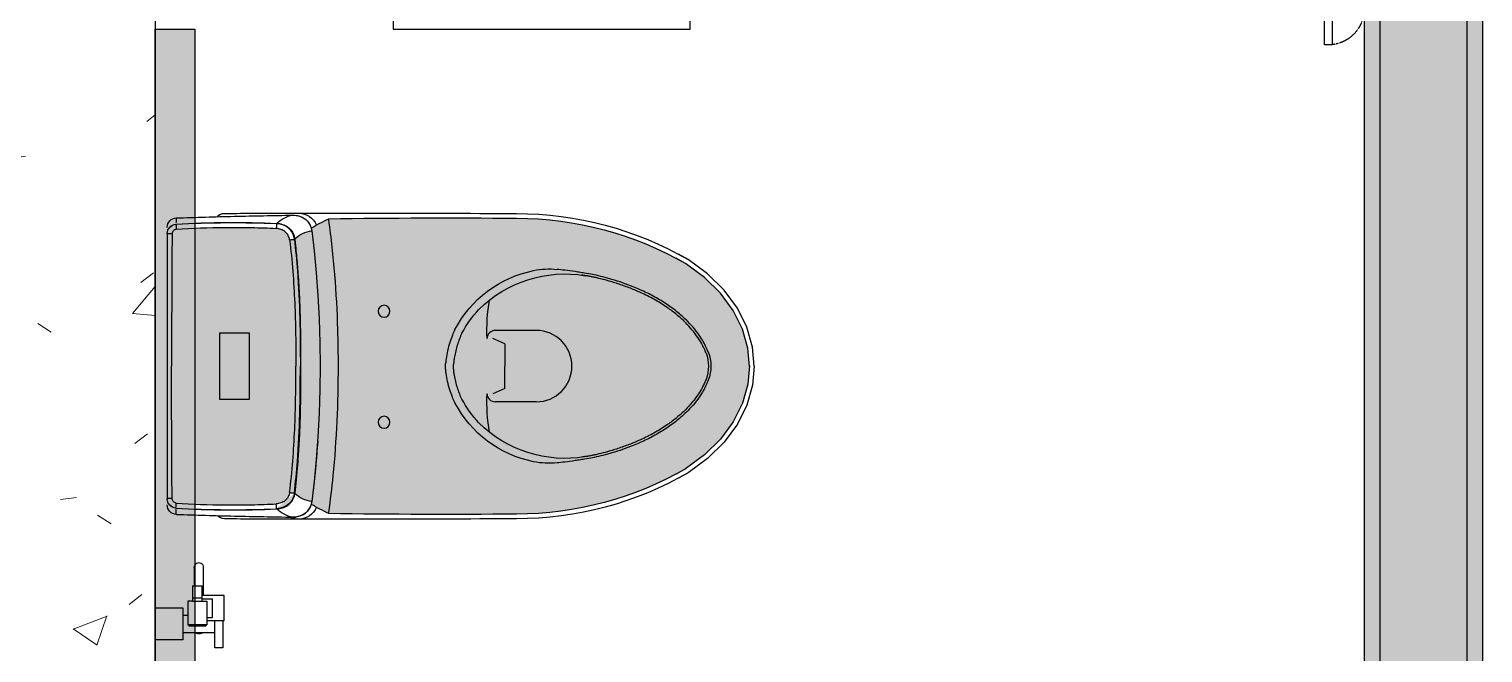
# Model space of a CAD drawing. Header units: millimetres. Extents: x 138979 to 257434, y 2210 to 57479.
# Drawn here: x 212987 to 214821, y 27006 to 27792 of the extents above; entities that cross this region are included whole.
import ezdxf

# ---------------------------------------------------------------- set-up
doc = ezdxf.new("R2010")
doc.units = ezdxf.units.MM
doc.linetypes.add('TYPE E1$0$TYPE D_662SQFT$0$DASHED2', pattern=[9.525, 6.35, -3.175])
for name, color, linetype in [('GAR-FFE', 1, 'Continuous'), ('GAR-Sanitary Ware', 8, 'Continuous'), ('TYPE E1$0$TYPE D_662SQFT$0$A-_DOOR----_E-', 32, 'Continuous')]:
    doc.layers.add(name, color=color, linetype=linetype)
doc.layers.add('WALL-FILL-4', color=254, linetype='Continuous', lineweight=9)
doc.layers.add('WALL-RETCUT-1', color=1, linetype='Continuous', lineweight=25)

# ---------------------------------------------------------------- blocks, each defined once
blk = doc.blocks.new('*U184')
at = {"layer": 'TYPE E1$0$TYPE D_662SQFT$0$A-_DOOR----_E-', "color": 9}
for p, q in [((0, 0), (0, -10)), ((850, 0), (850, -10))]:
    blk.add_line(p, q, dxfattribs=at)
at = {"layer": 'TYPE E1$0$TYPE D_662SQFT$0$A-_DOOR----_E-', "color": 8}
for p, q in [((50, -5), (40, -5)), ((45, -10), (45, 0))]:
    blk.add_line(p, q, dxfattribs=at)
at = {"layer": 'TYPE E1$0$TYPE D_662SQFT$0$A-_DOOR----_E-', "color": 4}
blk.add_lwpolyline([(50, -50), (50, 800), (40, 800), (40, -50), (50, -50)], dxfattribs=at)
at = {"layer": 'TYPE E1$0$TYPE D_662SQFT$0$A-_DOOR----_E-', "color": 8}
for points in [[(40, 734), (0, 734), (0, 716), (40, 716), (40, 734)], [(50, 91), (118, 91), (118, 734), (50, 734)], [(50, 109), (100, 109), (100, 716), (50, 716)], [(40, 109), (32, 109), (32, 91), (40, 91), (40, 109)]]:
    blk.add_lwpolyline(points, dxfattribs=at)
at = {"layer": 'TYPE E1$0$TYPE D_662SQFT$0$A-_DOOR----_E-', "color": 8, "linetype": 'TYPE E1$0$TYPE D_662SQFT$0$DASHED2', "ltscale": 0.1}
blk.add_arc((45, -5), 805, 0, 90, dxfattribs=at)
at = {"layer": 'TYPE E1$0$TYPE D_662SQFT$0$A-_DOOR----_E-', "color": 8, "linetype": 'TYPE E1$0$TYPE D_662SQFT$0$DASHED2', "ltscale": 0.05}
blk.add_arc((45, -5), 45, 180, 270, dxfattribs=at)
blk = doc.blocks.new('Hand Spray Bidet')
at = {"layer": 'GAR-Sanitary Ware'}
for p, q in [((223939, 21045.2), (223939.2, 21046.7)), ((223939, 21045.1), (223939, 21045.2)), ((223939, 21044.9), (223939, 21045.1)), ((223939, 21044.9), (223939, 21044.9)), ((223939, 21009.9), (223939, 21044.9)), ((223939.2, 21046.7), (223939.8, 21048.2)), ((223939.8, 21048.2), (223940.7, 21049.4)), ((223940.7, 21049.4), (223942, 21050.3)), ((223942, 21050.3), (223943.4, 21050.9)), ((223943.4, 21050.9), (223945, 21051.1)), ((223945, 21051.1), (223946.5, 21050.9)), ((223946.5, 21050.9), (223948, 21050.3)), ((223948, 21050.3), (223949.2, 21049.4)), ((223949.2, 21049.4), (223950.2, 21048.2)), ((223950.2, 21048.2), (223950.8, 21046.7)), ((223950.8, 21046.7), (223951, 21045.2)), ((223951, 21045.1), (223951, 21045.2)), ((223951, 21044.9), (223951, 21045.1)), ((223951, 21044.9), (223951, 21044.9)), ((223951, 21044.9), (223951, 21022)), ((223951, 21022), (223941, 21022)), ((223941, 21009.9), (223941, 21022)), ((223953, 21022), (223951, 21022)), ((223953, 21022), (223953, 21006.9)), ((223913, 21009.9), (223939, 21009.9)), ((223913, 20977.9), (223913, 21009.9)), ((223941, 21005.6), (223928, 21005.6)), ((223928, 20982.3), (223928, 21005.6)), ((223935, 21002.9), (223935, 20982.3)), ((223941, 21002.9), (223935, 21002.9)), ((223939, 21009.9), (223941, 21009.9)), ((223941, 21006.9), (223941, 21009.9)), ((223953, 21006.9), (223941, 21006.9)), ((223941, 21005.6), (223941, 21006.9)), ((223941, 21002.9), (223941, 21005.6)), ((223953, 21002.9), (223941, 21002.9)), ((223953, 21006.9), (223953, 21002.9)), ((223953, 21002.9), (223959, 21002.9)), ((223959, 21002.9), (223959, 20984.9)), ((223959, 20984.9), (223965, 20984.9)), ((223959, 20984.9), (223959, 20972.9)), ((223965, 20994), (224000, 20994)), ((223965, 20984.9), (223965, 20994)), ((223965, 20962.9), (223965, 20984.9)), ((224000, 20953.9), (224000, 20994)), ((223913, 20977.9), (223915, 20977.9)), ((223915, 20977.9), (223925, 20977.9)), ((223915, 20977.9), (223915, 20944.1)), ((223925, 20977.9), (223935, 20977.9)), ((223925, 20962.9), (223925, 20977.9)), ((223935, 20982.3), (223928, 20982.3)), ((223935, 20982.3), (223935, 20977.9)), ((223935, 20977.9), (223935, 20972.9)), ((223935, 20972.9), (223936.4, 20972.9)), ((223936.4, 20972.9), (223936.4, 20971.9)), ((223936.4, 20972.9), (223957.6, 20972.9)), ((223957.6, 20971.9), (223936.4, 20971.9)), ((223957.6, 20972.9), (223957.6, 20971.9)), ((223959, 20972.9), (223957.6, 20972.9)), ((223925, 20962.9), (223940.4, 20962.9)), ((223925, 20944.1), (223925, 20962.9)), ((223941.9, 20962.3), (223940.4, 20962.9)), ((223940.4, 20962.9), (223949.6, 20962.9)), ((223943, 20962.2), (223941.9, 20962.3)), ((223943, 20962.2), (223943.4, 20962)), ((223945, 20961.9), (223943, 20962.2)), ((223943.4, 20962), (223945, 20961.8)), ((223946.9, 20962.2), (223945, 20961.9)), ((223945, 20961.8), (223946.5, 20962)), ((223946.5, 20962), (223946.9, 20962.2)), ((223948.1, 20962.3), (223946.9, 20962.2)), ((223949.6, 20962.9), (223948.1, 20962.3)), ((223949.6, 20962.9), (223965, 20962.9)), ((223965, 20953.9), (223965, 20962.9)), ((223965, 20953.9), (224000, 20953.9)), ((223915, 20944.1), (223925, 20944.1))]:
    blk.add_line(p, q, dxfattribs=at)
blk = doc.blocks.new('WC01')
at = {"layer": 'GAR-Sanitary Ware', "true_color": 0xffffff}
h = blk.add_hatch(color=7, dxfattribs=at)
h.dxf.hatch_style = 1
edge = h.paths.add_edge_path()
edge.add_line((189492.7, 49801.3), (189490.7, 49824))
edge.add_line((189490.7, 49824), (189484, 49848.2))
edge.add_line((189484, 49848.2), (189472.3, 49871.5))
edge.add_line((189472.3, 49871.5), (189456.1, 49893.2))
edge.add_line((189456.1, 49893.2), (189435.9, 49913.1))
edge.add_line((189435.9, 49913.1), (189412.1, 49930.8))
edge.add_line((189412.1, 49930.8), (189404.2, 49935.2))
edge.add_arc((189199.2, 49562.1), 425.7, 61.2156, 90.0774)
edge.add_arc((189110.6, 40119.5), 9868.8, 89.48862, 90.86256)
edge.add_arc((189048, 49794.2), 211.2, 114.0114, 120.8111)
edge.add_spline(control_points=[(188939.8, 49975.6), (188939.9, 49975.2), (188940, 49974.7), (188940.1, 49974.3)], knot_values=[28.112997, 28.112997, 28.112997, 28.112997, 29.442519, 29.442519, 29.442519, 29.442519], degree=3, periodic=0)
edge.add_arc((188916.1, 49968.9), 24.6, 10.9365, 13.6151, ccw=False)
edge.add_line((188940.3, 49973.5), (188940.3, 49973.4))
edge.add_line((188940.3, 49973.4), (188940.5, 49972))
edge.add_arc((188944.3, 49937), 35.3, 96.1446, 136.7122)
edge.add_spline(control_points=[(188896, 49981.1), (188898.7, 49981), (188904.2, 49979.9), (188911.4, 49975.8), (188916.7, 49969.3), (188918.3, 49964), (188918.6, 49961.3)], knot_values=[0.000031, 0.000031, 0.000031, 0.000031, 0.250007, 0.499981, 0.749744, 0.99964, 0.99964, 0.99964, 0.99964], degree=3, periodic=0)
edge.add_spline(control_points=[(188918.6, 49961.3), (188918.4, 49961.3), (188917.7, 49961.2), (188916.4, 49961.1), (188914.6, 49960.9), (188913.2, 49960.7), (188912.5, 49960.6)], knot_values=[0, 0, 0, 0, 0.099352, 0.319844, 0.633392, 1, 1, 1, 1], degree=3, periodic=0)
edge.add_spline(control_points=[(188912.5, 49960.6), (188912.2, 49962.6), (188911, 49966.5), (188907, 49971.2), (188901.7, 49974.1), (188897.7, 49974.8), (188895.7, 49974.9)], knot_values=[0, 0, 0, 0, 0.249849, 0.499542, 0.749571, 1, 1, 1, 1], degree=3, periodic=0)
edge.add_spline(control_points=[(188895.7, 49974.9), (188885.6, 49975.6), (188865.2, 49976.3), (188820.4, 49976.4), (188789.8, 49975.7), (188769.5, 49973.9)], knot_values=[0, 0, 0, 0, 0.250022, 0.500064, 1, 1, 1, 1], degree=3, periodic=0)
edge.add_spline(control_points=[(188769.5, 49973.9), (188768.2, 49973.8), (188765.5, 49972.5), (188764.4, 49969.7), (188764.4, 49968.4)], knot_values=[0, 0, 0, 0, 0.499966, 1, 1, 1, 1], degree=3, periodic=0)
edge.add_spline(control_points=[(188764.4, 49968.4), (188763.7, 49912.7), (188763.7, 49857), (188763.7, 49801.3)], knot_values=[0, 0, 0, 0, 1, 1, 1, 1], degree=3, periodic=0)
edge.add_spline(control_points=[(188763.7, 49801.3), (188763.7, 49745.7), (188763.7, 49690), (188764.4, 49634.3)], knot_values=[0, 0, 0, 0, 1, 1, 1, 1], degree=3, periodic=0)
edge.add_spline(control_points=[(188764.4, 49634.3), (188764.4, 49633), (188765.5, 49630.2), (188768.2, 49628.9), (188769.5, 49628.8)], knot_values=[0, 0, 0, 0, 0.500034, 1, 1, 1, 1], degree=3, periodic=0)
edge.add_spline(control_points=[(188769.5, 49628.8), (188789.8, 49627), (188820.4, 49626.3), (188865.2, 49626.4), (188885.6, 49627.1), (188895.7, 49627.7)], knot_values=[0, 0, 0, 0, 0.499936, 0.749978, 1, 1, 1, 1], degree=3, periodic=0)
edge.add_spline(control_points=[(188895.7, 49627.7), (188897.7, 49627.9), (188901.7, 49628.6), (188907, 49631.5), (188911, 49636.2), (188912.2, 49640.1), (188912.5, 49642.1)], knot_values=[0, 0, 0, 0, 0.250429, 0.500458, 0.750151, 1, 1, 1, 1], degree=3, periodic=0)
edge.add_spline(control_points=[(188912.5, 49642.1), (188913.2, 49642), (188914.6, 49641.8), (188916.4, 49641.6), (188917.7, 49641.5), (188918.4, 49641.4), (188918.6, 49641.4)], knot_values=[0, 0, 0, 0, 0.366608, 0.680156, 0.900648, 1, 1, 1, 1], degree=3, periodic=0)
edge.add_line((188919, 49641.4), (188919, 49641.2))
edge.add_arc((188944.3, 49665.7), 35.3, 224.1604, 263.8554)
edge.add_line((188940.5, 49630.7), (188940.3, 49629.3))
edge.add_line((188940.3, 49629.3), (188939.7, 49627.1))
edge.add_arc((189048, 49808.5), 211.2, 239.1754, 245.9828)
edge.add_arc((189110.6, 59483.2), 9868.8, 269.13733, 270.51138)
edge.add_arc((189199.2, 50040.6), 425.7, 269.9226, 298.7844)
edge.add_line((189404.2, 49667.4), (189412.1, 49671.9))
edge.add_line((189412.1, 49671.9), (189435.9, 49689.6))
edge.add_line((189435.9, 49689.6), (189456.1, 49709.5))
edge.add_line((189456.1, 49709.5), (189472.3, 49731.2))
edge.add_line((189472.3, 49731.2), (189484, 49754.5))
edge.add_line((189484, 49754.5), (189490.7, 49778.7))
edge.add_line((189490.7, 49778.7), (189492.7, 49801.3))
at = {"layer": 'GAR-Sanitary Ware'}
for p, q in [((188916.4, 49991.7), (188916.4, 49991.7)), ((188916.4, 49991.7), (188916.4, 49991.7)), ((188758.1, 49634.2), (188758.1, 49968.5)), ((188896.3, 49981.4), (188896.3, 49981.4)), ((188898.2, 49981.2), (188896.3, 49981.4)), ((188940.5, 49972), (188940.5, 49972)), ((188918.6, 49961.3), (188919, 49961.5)), ((188919, 49961.5), (188918.8, 49962.7)), ((188921.3, 49939.2), (188919, 49961.5)), ((188919, 49961.5), (188919, 49961.5)), ((188925.8, 49861.8), (188925.9, 49858.2)), ((189223.7, 49846.3), (189171.8, 49846.3)), ((188926.4, 49832.4), (188926.4, 49828.7)), ((189184.3, 49829.4), (189169.1, 49836.3)), ((189184.3, 49829.4), (189184.3, 49801.3)), ((188926.5, 49803.4), (188926.5, 49801.3)), ((188926.5, 49798.7), (188926.5, 49801.3)), ((189184.3, 49773.3), (189184.3, 49801.3)), ((189184.3, 49773.3), (189169.1, 49766.3)), ((189223.7, 49756.3), (189171.8, 49756.3)), ((188918.6, 49641.4), (188919, 49641.2)), ((188918.8, 49640), (188919, 49641.2)), ((188919, 49641.2), (188919, 49641.2)), ((188896.3, 49621.3), (188898.2, 49621.5)), ((188896.3, 49621.3), (188896.3, 49621.3)), ((188940.5, 49630.7), (188940.5, 49630.7))]:
    blk.add_line(p, q, dxfattribs=at)
for points in [[(188940.5, 49972), (188940.3, 49973.4), (188939.5, 49976.4), (188938.4, 49979.2), (188936.9, 49981.7), (188935.2, 49984.1), (188933.1, 49986.1), (188930.7, 49987.9), (188928, 49989.3), (188925, 49990.5), (188921.8, 49991.2), (188918.3, 49991.6), (188916.4, 49991.7)], [(188918.8, 49962.7), (188918.2, 49965.5), (188917.1, 49968.2), (188915.8, 49970.7), (188914.2, 49973), (188912.2, 49975.1), (188910, 49976.9), (188907.4, 49978.4), (188904.6, 49979.7), (188901.5, 49980.6), (188898.2, 49981.2)], [(188951, 49801.3), (188950.7, 49830.6), (188949.8, 49860.8), (188948.3, 49890.3), (188946.2, 49918.9), (188943.5, 49946.7), (188940.5, 49972)], [(188926.5, 49801.3), (188926.4, 49830), (188925.9, 49859.3), (188924.9, 49887.2), (188923.4, 49913.9), (188921.3, 49939.2)], [(189492.7, 49800.8), (189490.7, 49824), (189484, 49848.2), (189472.3, 49871.5), (189456.1, 49893.2), (189435.9, 49913.1), (189412.1, 49930.8), (189400.3, 49937.5)], [(189498.7, 49801.3), (189496.7, 49825.1), (189489.6, 49850.4), (189477.5, 49874.6), (189460.7, 49897.2), (189439.8, 49917.7), (189415.4, 49935.9), (189403.2, 49942.7)], [(188919, 49641.2), (188921.3, 49663.5), (188923.4, 49688.8), (188924.9, 49715.5), (188925.9, 49743.4), (188926.4, 49772.7), (188926.5, 49801.3)], [(188940.5, 49630.7), (188943.5, 49655.9), (188946.2, 49683.7), (188948.3, 49712.4), (188949.8, 49741.8), (188950.7, 49772.1), (188951, 49801.3)], [(189492.7, 49801.9), (189490.7, 49778.7), (189484, 49754.5), (189472.3, 49731.2), (189456.1, 49709.5), (189435.9, 49689.6), (189412.1, 49671.9), (189400.3, 49665.2)], [(189498.7, 49801.3), (189496.7, 49777.6), (189489.6, 49752.3), (189477.5, 49728.1), (189460.7, 49705.5), (189439.8, 49685), (189415.4, 49666.8), (189403.2, 49660)], [(188898.2, 49621.5), (188901.5, 49622), (188904.6, 49623), (188907.4, 49624.3), (188910, 49625.8), (188912.2, 49627.6), (188914.2, 49629.7), (188915.8, 49632), (188917.1, 49634.5), (188918.2, 49637.2), (188918.8, 49640)], [(188916.4, 49611), (188918.3, 49611.1), (188921.8, 49611.4), (188925, 49612.2), (188928, 49613.4), (188930.7, 49614.8), (188933.1, 49616.6), (188935.2, 49618.6), (188936.9, 49620.9), (188938.4, 49623.5), (188939.5, 49626.3), (188940.3, 49629.3), (188940.5, 49630.7)]]:
    blk.add_lwpolyline(points, dxfattribs=at)
blk.add_lwpolyline([(188862.1, 49759.8), (188824.1, 49759.8), (188824.1, 49842.8), (188862.1, 49842.8)], close=True, dxfattribs=at)
for centre in [(189031.7, 49872.1), (189031.7, 49732.1)]:
    blk.add_circle(centre, 7.5, dxfattribs=at)
for centre, radius, start, end in [((188770.1, 49976.3), 12, 91.739, 180.0015), ((188830.6, 49981.9), 12, 91.4337, 139.4934), ((188997, -20660.6), 70654.8, 90.069561, 90.135232), ((188997, -20660.6), 70654.8, 89.836468, 90.135232), ((188922.4, 49955.3), 36.9, 99.4219, 134.9411), ((188911.3, 49971.1), 23, 60.0887, 90.0696), ((188916.8, 49961.4), 30.3, 86.251, 90.8088), ((188916.8, 49961.4), 30.3, 86.251, 90.8088), ((188924, 49969.9), 24.2, 22.8663, 88.4784), ((189048, 49794.2), 211.2, 114.0114, 120.8194), ((189110.6, 40119.5), 9868.8, 89.4888, 90.86256), ((189199.2, 49562.1), 431.7, 59.9597, 90.0733), ((189199.2, 49562.1), 425.7, 59.9597, 90.0733), ((188770.1, 49968.5), 12, 94.3894, 179.2495), ((188770.1, 49968.3), 12, 94.394, 180.0077), ((188770, 49968.5), 11.9, 179.2583, 179.9969), ((188856.3, 49969.2), 87.9, 172.6413, 172.7719), ((188930.8, 49939.4), 54.3, 129.3644, 129.8047), ((188894.8, 49952.1), 29.4, 82.7114, 87.095), ((188944.3, 49937), 35.3, 96.1631, 135.8394), ((188916.1, 49968.9), 24.6, 7.4152, 12.7836), ((187798.7, 49823.4), 1151.5, 6.6848, 7.4186), ((188895.8, 49958.8), 23.4, 6.7291, 11.7411), ((188057.5, 49860.1), 867.4, 6.5075, 6.7134), ((188013.3, 49855.2), 911.9, 5.394, 6.4997), ((187774.5, 49820.5), 1175.8, 6.228, 6.6857), ((187755.8, 49818.5), 1194.6, 5.8114, 6.2281), ((187956, 49849.7), 969.4, 5.0225, 5.4009), ((187892.8, 49844.2), 1032.9, 4.0751, 5.0161), ((187728.3, 49815.7), 1222.2, 5.0097, 5.8099), ((187819.2, 49838.9), 1106.6, 3.724, 4.0813), ((187713.8, 49832.3), 1212.3, 2.6558, 3.7124), ((187698.5, 49813.1), 1252.2, 4.5564, 5.011), ((187668.2, 49810.7), 1282.6, 3.8166, 4.5553), ((189248.3, 49781.2), 143.4, 101.2079, 152.5152), ((189259.7, 49764), 153.6, 80.4064, 134.9083), ((189240.1, 49823.8), 100, 84.3248, 101.3259), ((187598.4, 49826.6), 1327.9, 2.4769, 2.6681), ((187460.2, 49821), 1466.2, 1.5953, 2.4648), ((189398.1, 49846.4), 236.6, 170.6903, 182.4296), ((187061.4, 49810.5), 1865.1, 0.6732, 1.4648), ((189248.3, 49781.2), 133.4, 136.6614, 152.5152), ((186314.1, 49802.4), 2612.4, 0.0217, 0.5751), ((189394, 49801.3), 47, 339.0961, 20.9039), ((189394, 49801.3), 50, 339.0961, 20.9039), ((189139.2, 49801.3), 30, 173.6199, 186.3801), ((189139.2, 49801.3), 20, 173.6199, 186.3801), ((186263.4, 49800.4), 2663.1, 359.5042, 359.964), ((187045.4, 49792.4), 1881.1, 358.5899, 359.3272), ((186702.8, 49797), 2223.7, 359.3137, 359.494), ((189398.1, 49756.3), 236.6, 177.5704, 189.3097), ((187299.8, 49786.6), 1626.6, 358.3169, 358.5766), ((189248.3, 49821.5), 143.4, 207.4848, 258.7921), ((189248.3, 49821.5), 133.4, 207.4848, 223.3386), ((187459.1, 49781.7), 1467.3, 357.6278, 358.3236), ((189259.7, 49838.7), 153.6, 225.0917, 279.5936), ((187711.1, 49770.5), 1215, 356.4056, 357.2619), ((187595.8, 49776.2), 1330.4, 357.2553, 357.6216), ((187801.5, 49765), 1124.5, 356.0691, 356.3982), ((187895.4, 49758.3), 1030.3, 354.7693, 356.0824), ((189199.2, 50040.6), 425.7, 269.9267, 300.0403), ((189240.1, 49778.8), 100, 258.6741, 275.6752), ((188014.4, 49747.4), 910.8, 353.3005, 354.7689), ((187774.5, 49782.2), 1175.8, 353.314, 353.772), ((189199.2, 50040.6), 431.7, 269.9267, 300.0403), ((188895.8, 49643.9), 23.4, 348.2589, 353.2709), ((188944.3, 49665.7), 35.3, 224.1606, 263.8369), ((187798.7, 49779.3), 1151.5, 352.5814, 353.315), ((188770.1, 49634.4), 12, 179.9923, 265.606), ((188770.1, 49634.2), 12, 180.7505, 265.6106), ((188770.1, 49626.4), 12, 179.9985, 268.261), ((188856.3, 49633.5), 87.9, 187.2281, 187.3587), ((188930.8, 49663.3), 54.3, 230.1953, 230.6356), ((188894.8, 49650.6), 29.4, 272.905, 277.2886), ((188922.4, 49647.4), 36.9, 225.0589, 260.5781), ((188924, 49632.8), 24.2, 271.5216, 337.1337), ((189048, 49808.5), 211.2, 239.1802, 245.9886), ((188916.1, 49633.8), 24.6, 347.2164, 352.5848), ((188830.6, 49620.7), 12, 220.4717, 268.5663), ((188997, 120263.3), 70654.8, 269.864768, 270.163532), ((188997, 120263.3), 70654.8, 269.864768, 269.930439), ((189110.6, 59483.2), 9868.8, 269.13744, 270.5112)]:
    blk.add_arc(centre, radius, start, end, dxfattribs=at)
at = {"layer": 'GAR-Sanitary Ware', "extrusion": (0, 0, -1)}
for centre, radius, start, end in [((-189171.8, 49836.3), 10, 0, 90), ((-189223.7, 49801.3), 45, 90.005, 180), ((-189223.7, 49801.3), 45, 180, 269.995), ((-189171.8, 49766.3), 10, 270, 0)]:
    blk.add_arc(centre, radius, start, end, dxfattribs=at)
at = {"layer": 'GAR-Sanitary Ware'}
for points, start_tangent, end_tangent in [([(188769.7, 49988.3), (188769.6, 49987.2), (188769.2, 49982.1)], (-0.143954, -0.989584), (-0.041034, -0.999158)), ([(188769.7, 49988.3), (188843, 49990.3), (188916.4, 49991.7)], (0.99954, 0.030321), (0.999904, 0.013891)), ([(188918.8, 49991.6), (188926, 49990.1), (188932.5, 49986.6), (188937.4, 49981.1), (188940.1, 49974.3)], (0.997835, -0.065769), (0.221578, -0.975143)), ([(188918.8, 49991.6), (188926, 49990.1), (188932.4, 49986.6), (188937.3, 49981.1), (188940.1, 49974.3)], (0.997835, -0.065769), (0.221578, -0.975143)), ([(188962, 49985.7), (188967.5, 49939.8), (188974.1, 49801.3)], (0.137376, -0.990519), (0, -1)), ([(188974.1, 49801.3), (188973.4, 49755.1), (188969.6, 49685.9), (188962, 49616.9)], (-0.00073, -1), (-0.138076, -0.990422)), ([(188769.7, 49614.4), (188769.6, 49615.5), (188769.2, 49620.6)], (-0.143954, 0.989584), (-0.041034, 0.999158)), ([(188918.8, 49611.1), (188926, 49612.5), (188932.4, 49616.1), (188937.3, 49621.6), (188940.1, 49628.4)], (0.997835, 0.065769), (0.221578, 0.975143)), ([(188769.7, 49614.4), (188843, 49612.4), (188916.4, 49611)], (0.99954, -0.030321), (0.999904, -0.013891))]:
    blk.add_spline(points, degree=3, dxfattribs=dict(at, start_tangent=start_tangent, end_tangent=end_tangent))
for points, knots in [([(188764.4, 49968.4), (188763.6, 49968.4), (188762.2, 49968.4), (188760.5, 49968.3), (188759.3, 49968.3), (188758.7, 49968.3), (188758.4, 49968.3), (188758.2, 49968.3), (188758.1, 49968.3)], [0, 0, 0, 0, 0.374594, 0.693386, 0.817391, 0.911934, 0.973437, 1, 1, 1, 1]), ([(188769.5, 49973.9), (188768.2, 49973.8), (188765.5, 49972.5), (188764.4, 49969.7), (188764.4, 49968.4)], [0, 0, 0, 0, 0.499966, 1, 1, 1, 1]), ([(188769.2, 49980.4), (188789.7, 49982), (188834.8, 49982.8), (188875.8, 49982.4), (188896.3, 49981.4)], [0, 0, 0, 0, 0.500115, 1, 1, 1, 1]), ([(188769.2, 49980.2), (188789.6, 49981.8), (188834.6, 49982.6), (188875.5, 49982.2), (188896, 49981.1)], [0, 0, 0, 0, 0.499972, 1, 1, 1, 1]), ([(188769.2, 49980.2), (188769.2, 49980.2), (188769.2, 49980), (188769.2, 49979.6), (188769.2, 49979), (188769.3, 49977.9), (188769.4, 49976.2), (188769.5, 49974.7), (188769.5, 49973.9)], [0, 0, 0, 0, 0.026705, 0.088399, 0.182966, 0.307103, 0.625804, 1, 1, 1, 1]), ([(188769.5, 49973.9), (188789.8, 49975.7), (188820.4, 49976.4), (188865.2, 49976.3), (188885.6, 49975.6), (188895.7, 49974.9)], [0, 0, 0, 0, 0.499936, 0.749978, 1, 1, 1, 1]), ([(188896, 49981.1), (188896, 49980.9), (188896, 49980.3), (188895.9, 49979), (188895.8, 49977.1), (188895.8, 49975.7), (188895.7, 49974.9)], [0, 0, 0, 0, 0.092543, 0.311455, 0.627869, 1, 1, 1, 1]), ([(188912.5, 49960.6), (188912.2, 49962.6), (188911, 49966.5), (188907, 49971.2), (188901.7, 49974.1), (188897.7, 49974.8), (188895.7, 49974.9)], [0, 0, 0, 0, 0.249849, 0.499542, 0.749571, 1, 1, 1, 1]), ([(188918.6, 49961.3), (188918.3, 49964), (188916.7, 49969.3), (188911.4, 49975.8), (188904.1, 49979.9), (188898.7, 49981), (188896, 49981.1)], [0, 0, 0, 0, 0.249928, 0.499691, 0.749665, 1, 1, 1, 1]), ([(188898.6, 49981.2), (188900.9, 49980.9), (188905.6, 49979.7), (188911.8, 49976), (188916.5, 49970.4), (188918.2, 49965.9), (188918.6, 49963.6)], [0, 0, 0, 0, 0.250172, 0.500161, 0.750008, 1, 1, 1, 1]), ([(188912.5, 49960.6), (188913.2, 49960.7), (188914.6, 49960.9), (188916.4, 49961.1), (188917.7, 49961.2), (188918.4, 49961.3), (188918.6, 49961.3)], [0, 0, 0, 0, 0.366608, 0.680156, 0.900648, 1, 1, 1, 1]), ([(188912.5, 49960.6), (188915.8, 49934.3), (188919.8, 49881.1), (188920.5, 49827.9), (188920.5, 49801.3)], [0, 0, 0, 0, 0.499943, 1, 1, 1, 1]), ([(188918.6, 49961.3), (188920.1, 49948), (188925.1, 49894.8), (188926.1, 49841.4), (188926.1, 49801.3)], [0, 0, 0, 0, 0.250024, 1, 1, 1, 1]), ([(189440.7, 49819.2), (189440.2, 49820.5), (189439.7, 49821.8), (189438, 49825.5), (189436.8, 49828), (189434.1, 49832.9), (189432.7, 49835.4), (189428.8, 49841.2), (189426.3, 49844.6), (189420.9, 49851.2), (189418, 49854.4), (189412.6, 49859.9), (189410.2, 49862.2), (189403.5, 49868.2), (189398.9, 49871.9), (189389.4, 49878.8), (189384.4, 49882), (189374.1, 49888.2), (189368.7, 49891.1), (189357.6, 49896.5), (189351.8, 49899.1), (189341.6, 49903.2), (189337.2, 49904.8), (189328.3, 49907.9), (189323.8, 49909.4), (189315.4, 49911.8), (189311.7, 49912.9), (189304.2, 49914.8), (189300.6, 49915.6), (189294.1, 49917.1), (189291.2, 49917.7), (189283.8, 49918.7), (189281.6, 49919), (189277.3, 49919.8), (189275.1, 49920.1), (189268.5, 49921.2), (189264.1, 49921.8), (189256.4, 49922.7), (189253.2, 49923), (189250, 49923.4)], [15.725858, 15.725858, 15.725858, 15.725858, 22.280034, 22.280034, 34.883536, 34.883536, 47.487038, 47.487038, 65.198816, 65.198816, 82.910594, 82.910594, 96.020881, 96.020881, 118.422316, 118.422316, 140.823751, 140.823751, 163.225187, 163.225187, 185.626622, 185.626622, 202.146944, 202.146944, 218.667267, 218.667267, 232.214554, 232.214554, 245.151413, 245.151413, 255.282671, 255.282671, 262.827715, 262.827715, 270.372759, 270.372759, 285.462848, 285.462848, 296.173667, 296.173667, 296.173667, 296.173667]), ([(189437.9, 49818.1), (189437.3, 49819.7), (189436.6, 49821.3), (189435.1, 49824.6), (189434.3, 49826.2), (189431.8, 49831), (189429.9, 49834.2), (189425.6, 49840.6), (189423.2, 49843.8), (189417.9, 49850.1), (189415, 49853.3), (189408.5, 49859.8), (189404.9, 49863), (189397.4, 49869.2), (189393.4, 49872.2), (189384.5, 49878.4), (189379.5, 49881.6), (189369, 49887.5), (189363.5, 49890.4), (189353.5, 49895), (189349, 49897), (189339.8, 49900.7), (189335, 49902.4), (189325.4, 49905.7), (189320.6, 49907.2), (189313.9, 49909.1), (189312.2, 49909.6), (189307.1, 49911), (189303.7, 49911.8), (189299.3, 49912.9), (189298.3, 49913.1), (189296.6, 49913.5), (189295.9, 49913.6), (189294.6, 49913.9), (189294, 49914), (189291.9, 49914.4), (189290.5, 49914.7), (189288.4, 49915), (189288.1, 49915.1), (189287.5, 49915.1), (189287.2, 49915.2), (189286.6, 49915.3), (189286.2, 49915.3), (189285.6, 49915.4), (189285.4, 49915.4), (189284.5, 49915.5), (189284, 49915.6), (189282.7, 49915.8), (189282, 49915.9), (189281.3, 49916.1)], [15.725858, 15.725858, 15.725858, 15.725858, 24.225961, 24.225961, 32.726064, 32.726064, 49.726269, 49.726269, 66.726475, 66.726475, 84.707211, 84.707211, 104.00591, 104.00591, 123.304608, 123.304608, 145.907599, 145.907599, 168.510589, 168.510589, 186.151434, 186.151434, 204.049144, 204.049144, 221.946854, 221.946854, 228.096942, 228.096942, 240.397116, 240.397116, 244.001362, 244.001362, 246.348964, 246.348964, 248.696565, 248.696565, 253.391768, 253.391768, 254.266556, 254.266556, 255.035763, 255.035763, 255.760143, 255.760143, 256.484523, 256.484523, 257.933284, 257.933284, 260.148176, 260.148176, 260.148176, 260.148176]), ([(189121.1, 49847.4), (189119.9, 49845.1), (189118.9, 49842.7), (189116.7, 49837.3), (189115.6, 49834.3), (189112.5, 49824.3), (189111, 49817.3), (189109.8, 49808.4), (189109.5, 49806.4), (189109.3, 49804.7)], [375.529381, 375.529381, 375.529381, 375.529381, 382.544578, 382.544578, 391.41628, 391.41628, 411.075861, 411.075861, 416.682607, 416.682607, 416.682607, 416.682607]), ([(189130, 49843), (189128.9, 49840.6), (189127.8, 49838.2), (189125.8, 49833.3), (189125, 49830.8), (189122.6, 49823.3), (189121.4, 49818.1), (189120.4, 49811.9), (189120.2, 49811), (189120, 49809.3), (189119.9, 49808.6), (189119.7, 49807.3), (189119.6, 49806.6), (189119.5, 49805.1), (189119.4, 49804.3), (189119.3, 49803.6)], [375.529381, 375.529381, 375.529381, 375.529381, 383.424098, 383.424098, 391.318814, 391.318814, 407.108248, 407.108248, 410.120902, 410.120902, 412.125743, 412.125743, 414.130584, 414.130584, 416.682607, 416.682607, 416.682607, 416.682607]), ([(188912.5, 49642.1), (188915.8, 49668.4), (188919.8, 49721.6), (188920.5, 49774.7), (188920.5, 49801.3)], [0, 0, 0, 0, 0.499943, 1, 1, 1, 1]), ([(188918.6, 49641.4), (188920.1, 49654.7), (188925.1, 49707.9), (188926.1, 49761.3), (188926.1, 49801.3)], [0, 0, 0, 0, 0.250024, 1, 1, 1, 1]), ([(189121.1, 49755.3), (189119.9, 49757.6), (189118.9, 49760), (189116.7, 49765.4), (189115.6, 49768.4), (189112.5, 49778.4), (189111, 49785.3), (189109.8, 49794.3), (189109.5, 49796.3), (189109.3, 49798)], [375.529381, 375.529381, 375.529381, 375.529381, 382.544578, 382.544578, 391.41628, 391.41628, 411.075861, 411.075861, 416.682607, 416.682607, 416.682607, 416.682607]), ([(189130, 49759.7), (189128.9, 49762.1), (189127.8, 49764.5), (189125.8, 49769.4), (189125, 49771.9), (189122.6, 49779.4), (189121.4, 49784.6), (189120.4, 49790.7), (189120.2, 49791.7), (189120, 49793.4), (189119.9, 49794.1), (189119.7, 49795.4), (189119.6, 49796.1), (189119.5, 49797.5), (189119.4, 49798.4), (189119.3, 49799.1)], [375.529381, 375.529381, 375.529381, 375.529381, 383.424098, 383.424098, 391.318814, 391.318814, 407.108248, 407.108248, 410.120902, 410.120902, 412.125743, 412.125743, 414.130584, 414.130584, 416.682607, 416.682607, 416.682607, 416.682607]), ([(189130, 49759.7), (189128.9, 49762.1), (189127.8, 49764.5), (189125.8, 49769.4), (189125, 49771.9), (189122.6, 49779.4), (189121.4, 49784.6), (189120.4, 49790.7), (189120.2, 49791.7), (189120, 49793.4), (189119.9, 49794.1), (189119.7, 49795.4), (189119.6, 49796.1), (189119.5, 49797.5), (189119.4, 49798.4), (189119.3, 49799.1)], [375.529381, 375.529381, 375.529381, 375.529381, 383.424098, 383.424098, 391.318814, 391.318814, 407.108248, 407.108248, 410.120902, 410.120902, 412.125743, 412.125743, 414.130584, 414.130584, 416.682607, 416.682607, 416.682607, 416.682607]), ([(189440.7, 49783.5), (189440.2, 49782.2), (189439.7, 49780.9), (189438, 49777.2), (189436.8, 49774.7), (189434.1, 49769.8), (189432.7, 49767.3), (189428.8, 49761.5), (189426.3, 49758.1), (189420.9, 49751.5), (189418, 49748.2), (189412.6, 49742.8), (189410.2, 49740.5), (189403.5, 49734.5), (189398.9, 49730.8), (189389.4, 49723.9), (189384.4, 49720.7), (189374.1, 49714.5), (189368.7, 49711.6), (189357.6, 49706.2), (189351.8, 49703.6), (189341.6, 49699.5), (189337.2, 49697.9), (189328.3, 49694.8), (189323.8, 49693.3), (189315.4, 49690.9), (189311.7, 49689.8), (189304.2, 49687.9), (189300.6, 49687), (189294.1, 49685.6), (189291.2, 49685), (189283.8, 49684), (189281.6, 49683.6), (189277.3, 49682.9), (189275.1, 49682.5), (189268.5, 49681.5), (189264.1, 49680.9), (189256.4, 49680), (189253.2, 49679.7), (189250, 49679.3)], [15.725858, 15.725858, 15.725858, 15.725858, 22.280034, 22.280034, 34.883536, 34.883536, 47.487038, 47.487038, 65.198816, 65.198816, 82.910594, 82.910594, 96.020881, 96.020881, 118.422316, 118.422316, 140.823751, 140.823751, 163.225187, 163.225187, 185.626622, 185.626622, 202.146944, 202.146944, 218.667267, 218.667267, 232.214554, 232.214554, 245.151413, 245.151413, 255.282671, 255.282671, 262.827715, 262.827715, 270.372759, 270.372759, 285.462848, 285.462848, 296.173667, 296.173667, 296.173667, 296.173667]), ([(189437.9, 49784.6), (189437.3, 49783), (189436.6, 49781.3), (189435.1, 49778.1), (189434.3, 49776.5), (189431.8, 49771.7), (189429.9, 49768.5), (189425.6, 49762.1), (189423.2, 49758.9), (189417.9, 49752.6), (189415, 49749.4), (189408.5, 49742.9), (189404.9, 49739.7), (189397.4, 49733.5), (189393.4, 49730.5), (189384.5, 49724.3), (189379.5, 49721.1), (189369, 49715.1), (189363.5, 49712.3), (189353.5, 49707.7), (189349, 49705.7), (189339.8, 49702), (189335, 49700.3), (189325.4, 49697), (189320.6, 49695.5), (189313.9, 49693.6), (189312.2, 49693.1), (189307.1, 49691.7), (189303.7, 49690.9), (189299.3, 49689.8), (189298.3, 49689.6), (189296.6, 49689.2), (189295.9, 49689.1), (189294.6, 49688.8), (189294, 49688.7), (189291.9, 49688.3), (189290.5, 49688), (189288.4, 49687.7), (189288.1, 49687.6), (189287.5, 49687.5), (189287.2, 49687.5), (189286.6, 49687.4), (189286.2, 49687.4), (189285.6, 49687.3), (189285.4, 49687.3), (189284.5, 49687.1), (189284, 49687.1), (189282.7, 49686.9), (189282, 49686.7), (189281.3, 49686.6)], [15.725858, 15.725858, 15.725858, 15.725858, 24.225961, 24.225961, 32.726064, 32.726064, 49.726269, 49.726269, 66.726475, 66.726475, 84.707211, 84.707211, 104.00591, 104.00591, 123.304608, 123.304608, 145.907599, 145.907599, 168.510589, 168.510589, 186.151434, 186.151434, 204.049144, 204.049144, 221.946854, 221.946854, 228.096942, 228.096942, 240.397116, 240.397116, 244.001362, 244.001362, 246.348964, 246.348964, 248.696565, 248.696565, 253.391768, 253.391768, 254.266556, 254.266556, 255.035763, 255.035763, 255.760143, 255.760143, 256.484523, 256.484523, 257.933284, 257.933284, 260.148176, 260.148176, 260.148176, 260.148176]), ([(188912.5, 49642.1), (188912.2, 49640.1), (188911, 49636.2), (188907, 49631.5), (188901.7, 49628.6), (188897.7, 49627.9), (188895.7, 49627.7)], [0, 0, 0, 0, 0.249849, 0.499542, 0.749571, 1, 1, 1, 1]), ([(188918.6, 49641.4), (188918.3, 49638.7), (188916.7, 49633.4), (188911.4, 49626.9), (188904.1, 49622.8), (188898.7, 49621.7), (188896, 49621.6)], [0, 0, 0, 0, 0.249928, 0.499691, 0.749665, 1, 1, 1, 1]), ([(188898.6, 49621.5), (188900.9, 49621.8), (188905.6, 49623), (188911.8, 49626.7), (188916.5, 49632.3), (188918.2, 49636.8), (188918.6, 49639.1)], [0, 0, 0, 0, 0.250172, 0.500161, 0.750008, 1, 1, 1, 1]), ([(188912.5, 49642.1), (188913.2, 49642), (188914.6, 49641.8), (188916.4, 49641.6), (188917.7, 49641.5), (188918.4, 49641.4), (188918.6, 49641.4)], [0, 0, 0, 0, 0.366608, 0.680156, 0.900648, 1, 1, 1, 1]), ([(188764.4, 49634.3), (188763.6, 49634.3), (188762.2, 49634.3), (188760.5, 49634.3), (188759.3, 49634.4), (188758.7, 49634.4), (188758.4, 49634.4), (188758.2, 49634.4), (188758.1, 49634.4)], [0, 0, 0, 0, 0.374594, 0.693386, 0.817391, 0.911934, 0.973437, 1, 1, 1, 1]), ([(188769.5, 49628.8), (188768.2, 49628.9), (188765.5, 49630.2), (188764.4, 49633), (188764.4, 49634.3)], [0, 0, 0, 0, 0.499966, 1, 1, 1, 1]), ([(188769.2, 49622.5), (188769.2, 49622.5), (188769.2, 49622.7), (188769.2, 49623.1), (188769.2, 49623.7), (188769.3, 49624.8), (188769.4, 49626.5), (188769.5, 49628), (188769.5, 49628.8)], [0, 0, 0, 0, 0.026705, 0.088399, 0.182966, 0.307103, 0.625804, 1, 1, 1, 1]), ([(188769.2, 49622.5), (188789.6, 49620.9), (188834.6, 49620.1), (188875.5, 49620.5), (188896, 49621.6)], [0, 0, 0, 0, 0.499972, 1, 1, 1, 1]), ([(188769.2, 49622.3), (188789.7, 49620.7), (188834.8, 49619.9), (188875.8, 49620.3), (188896.3, 49621.3)], [0, 0, 0, 0, 0.500115, 1, 1, 1, 1]), ([(188769.5, 49628.8), (188789.8, 49627), (188820.4, 49626.3), (188865.2, 49626.4), (188885.6, 49627.1), (188895.7, 49627.7)], [0, 0, 0, 0, 0.499936, 0.749978, 1, 1, 1, 1]), ([(188896, 49621.6), (188896, 49621.8), (188896, 49622.4), (188895.9, 49623.7), (188895.8, 49625.6), (188895.8, 49627), (188895.7, 49627.7)], [0, 0, 0, 0, 0.092543, 0.311455, 0.627869, 1, 1, 1, 1])]:
    blk.add_open_spline(points, degree=3, knots=knots, dxfattribs=at)
for points in [[(188764.4, 49968.4), (188763.7, 49912.7), (188763.7, 49857), (188763.7, 49801.3)], [(188764.4, 49634.3), (188763.7, 49690), (188763.7, 49745.7), (188763.7, 49801.3)], [(189448.6, 49801.3), (189448.6, 49801.3), (189448.6, 49801.3), (189448.6, 49801.3)], [(189448.6, 49801.3), (189448.6, 49801.3), (189448.6, 49801.3), (189448.6, 49801.3)], [(189448.6, 49801.3), (189448.6, 49801.3), (189448.6, 49801.3), (189448.6, 49801.3)], [(189448.6, 49801.3), (189448.6, 49801.3), (189448.6, 49801.3), (189448.6, 49801.3)]]:
    blk.add_open_spline(points, degree=3, dxfattribs=at)
blk = doc.blocks.new('TYPE D3')
h = blk.add_hatch(color=9)
h.dxf.hatch_style = 1
h.paths.add_polyline_path([(223330.7, 63044.5), (223330.7, 60219.5), (223230.7, 60219.5), (223230.7, 60069.5), (223480.7, 60069.5), (223480.7, 63044.5)])
at = {"layer": 'WALL-FILL-4'}
h = blk.add_hatch(dxfattribs=at)
h.set_pattern_fill('FP_118', color=256, angle=-490, style=0, pattern_type=2)
h.set_pattern_definition([(50, (223755.7, 63044.54), (437.242, -38.254), [45.72, -502.92]), (355, (223755.7, 63044.54), (-84.583, 458.537), [36.576, -402.336]), (100.451, (223792.14, 63041.35), (352.66, 420.28), [38.856, -427.416]), (46.184, (223755.7, 63166.46), (650.59, -100.9), [68.58, -754.38]), (96.636, (223809.9, 63158.05), (569.77, 593.83), [58.28, -641.12]), (351.184, (223755.7, 63166.46), (569.77, 593.82), [54.86, -603.5]), (21, (223816.66, 63135.98), (363.875, -245.437), [45.72, -502.92]), (326, (223816.66, 63136), (148.325, 442.05), [36.576, -402.336]), (71.451, (223847, 63115.53), (512.2, 196.61), [38.856, -427.416]), (37.5, (223755.7, 63044.54), (7.413, 202.932), [20.117, -377.342, 20.117, -792.175]), (37.5, (223755.7, 63044.54), (7.413, 202.932), [-417.576, -388.315, 20.117, -383.743]), (7.5, (223755.7, 63044.54), (160.367, 240.433), [20.117, -212.75, 20.117, -522.122]), (7.5, (223755.7, 63044.54), (160.367, 240.433), [-252.984, -368.198, 20.117, -133.807]), (327.5, (223619.76, 63044.54), (325.418, -13.749), [20.117, -132.283, 20.117, -1086.307]), (327.5, (223619.76, 63044.54), (325.418, -13.749), [-172.517, -455.37, 20.117, -610.82]), (317.5, (223558.8, 63044.54), (355.51, 61.024), [20.117, -178.003, 20.117, -743.712]), (317.5, (223558.8, 63044.54), (355.51, 61.024), [-218.237, -295.656, 20.117, -427.94])])
h.paths.add_polyline_path([(222555.7, 63244.5), (222555.7, 63044.5), (221805.7, 63044.5), (221805.7, 60069.5), (221605.7, 60069.5), (221605.7, 63244.5)])
at = {"layer": 'GAR-Sanitary Ware'}
blk.add_lwpolyline([(222105.7, 61964.5), (222105.7, 61944.5), (222480.7, 61944.5), (222480.7, 61964.5)], close=True, dxfattribs=at)
at = {"layer": 'WALL-RETCUT-1'}
for points in [[(221605.7, 60069.5), (221605.7, 63244.5), (222555.7, 63244.5), (222555.7, 63044.5), (221805.7, 63044.5), (221805.7, 60069.5)], [(223330.7, 60219.5), (223230.7, 60219.5), (223230.7, 60069.5), (223480.7, 60069.5), (223480.7, 63044.5), (223330.7, 63044.5)], [(223350.7, 60199.5), (223230.7, 60199.5), (223230.7, 60089.5), (223460.7, 60089.5), (223460.7, 63024.5), (223350.7, 63024.5)]]:
    blk.add_lwpolyline(points, close=True, dxfattribs=at)
at = {"layer": 'GAR-Sanitary Ware', "xscale": -1}
for name, p in [('*U184', (223330.7, 61974.7)), ('Hand Spray Bidet', (445805.7, 40220.4))]:
    blk.add_blockref(name, p, dxfattribs=at)
at = {"layer": 'GAR-Sanitary Ware', "xscale": -1, "rotation": 180}
blk.add_blockref('WC01', (33062.6, 111320.9), dxfattribs=at)

msp = doc.modelspace()

# ---------------------------------------------------------------- hatches: boundary and pattern name
at = {"layer": 'GAR-FFE', "true_color": 0xffffff}
h = msp.add_hatch(color=7, dxfattribs=at)
h.dxf.hatch_style = 1
h.paths.add_polyline_path([(213146.2, 27792.2), (213196.2, 27792.2), (213196.2, 26067.2), (213146.2, 26067.3)])

# ---------------------------------------------------------------- linework, layer by layer
at = {"layer": 'GAR-FFE'}
msp.add_lwpolyline([(213146.2, 26067.2), (213146.2, 27792.2), (213196.2, 27792.2), (213196.2, 26067.2)], close=True, dxfattribs=at)

# ---------------------------------------------------------------- block references
msp.add_blockref('TYPE D3', (-8659.5, -34152.3))

doc.saveas('drawing.dxf')
